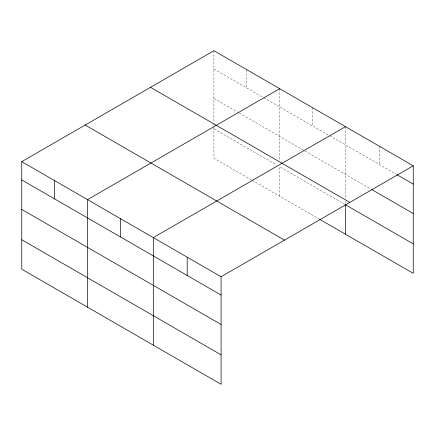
<?xml version="1.0" encoding="UTF-8"?>
<svg xmlns="http://www.w3.org/2000/svg" width="435" height="435" viewBox="0 0 435 435"><rect width="100%" height="100%" fill="white"/><g stroke="black" fill="none" stroke-linecap="round" stroke-linejoin="round"><path stroke-width="0.33" stroke-dasharray="2.17 1.63" d="M213.917 69.007L263.251 97.489M263.838 97.826L329.034 135.464M329.621 135.807L396.307 174.304M213.917 98.457L238.587 112.703M239.174 113.04L304.364 150.679M304.951 151.016L370.598 188.92M213.917 128.803L276.763 165.088M344.89 204.423L279.7 166.784L279.7 196.234M251.506 179.959L213.917 158.258L213.917 126.106M252.093 180.297L319.051 218.952M379.363 146.231L379.363 164.522M345.477 126.667L345.477 198.692M345.477 201.389L345.477 204.086M312.586 107.679L312.586 125.971M279.7 88.686L279.7 160.711M246.808 69.698L246.808 87.995M213.917 50.71L213.917 122.735M213.917 123.409L213.917 125.432"/><path stroke-width="0.65" d="M21.75 161.657L221.083 276.742L221.083 384.29L21.75 269.205L21.75 161.657L213.917 50.71L413.25 165.795L413.25 273.343L319.638 219.294M279.7 88.686L87.527 199.638L87.527 307.186M345.477 126.667L153.31 237.613L153.31 345.162M221.083 276.742L413.25 165.795M396.889 174.642L413.25 184.087M371.767 189.595L413.25 213.541M150.505 87.326L349.832 202.405M413.25 243.888L345.477 204.76L345.477 234.215M85.168 125.046L284.495 240.131M21.75 179.954L221.083 295.039M21.75 209.409L221.083 324.488M21.75 239.75L221.083 354.835M187.197 257.177L187.197 275.475M120.419 218.626L120.419 236.917M54.641 180.65L54.641 198.942"/></g></svg>
